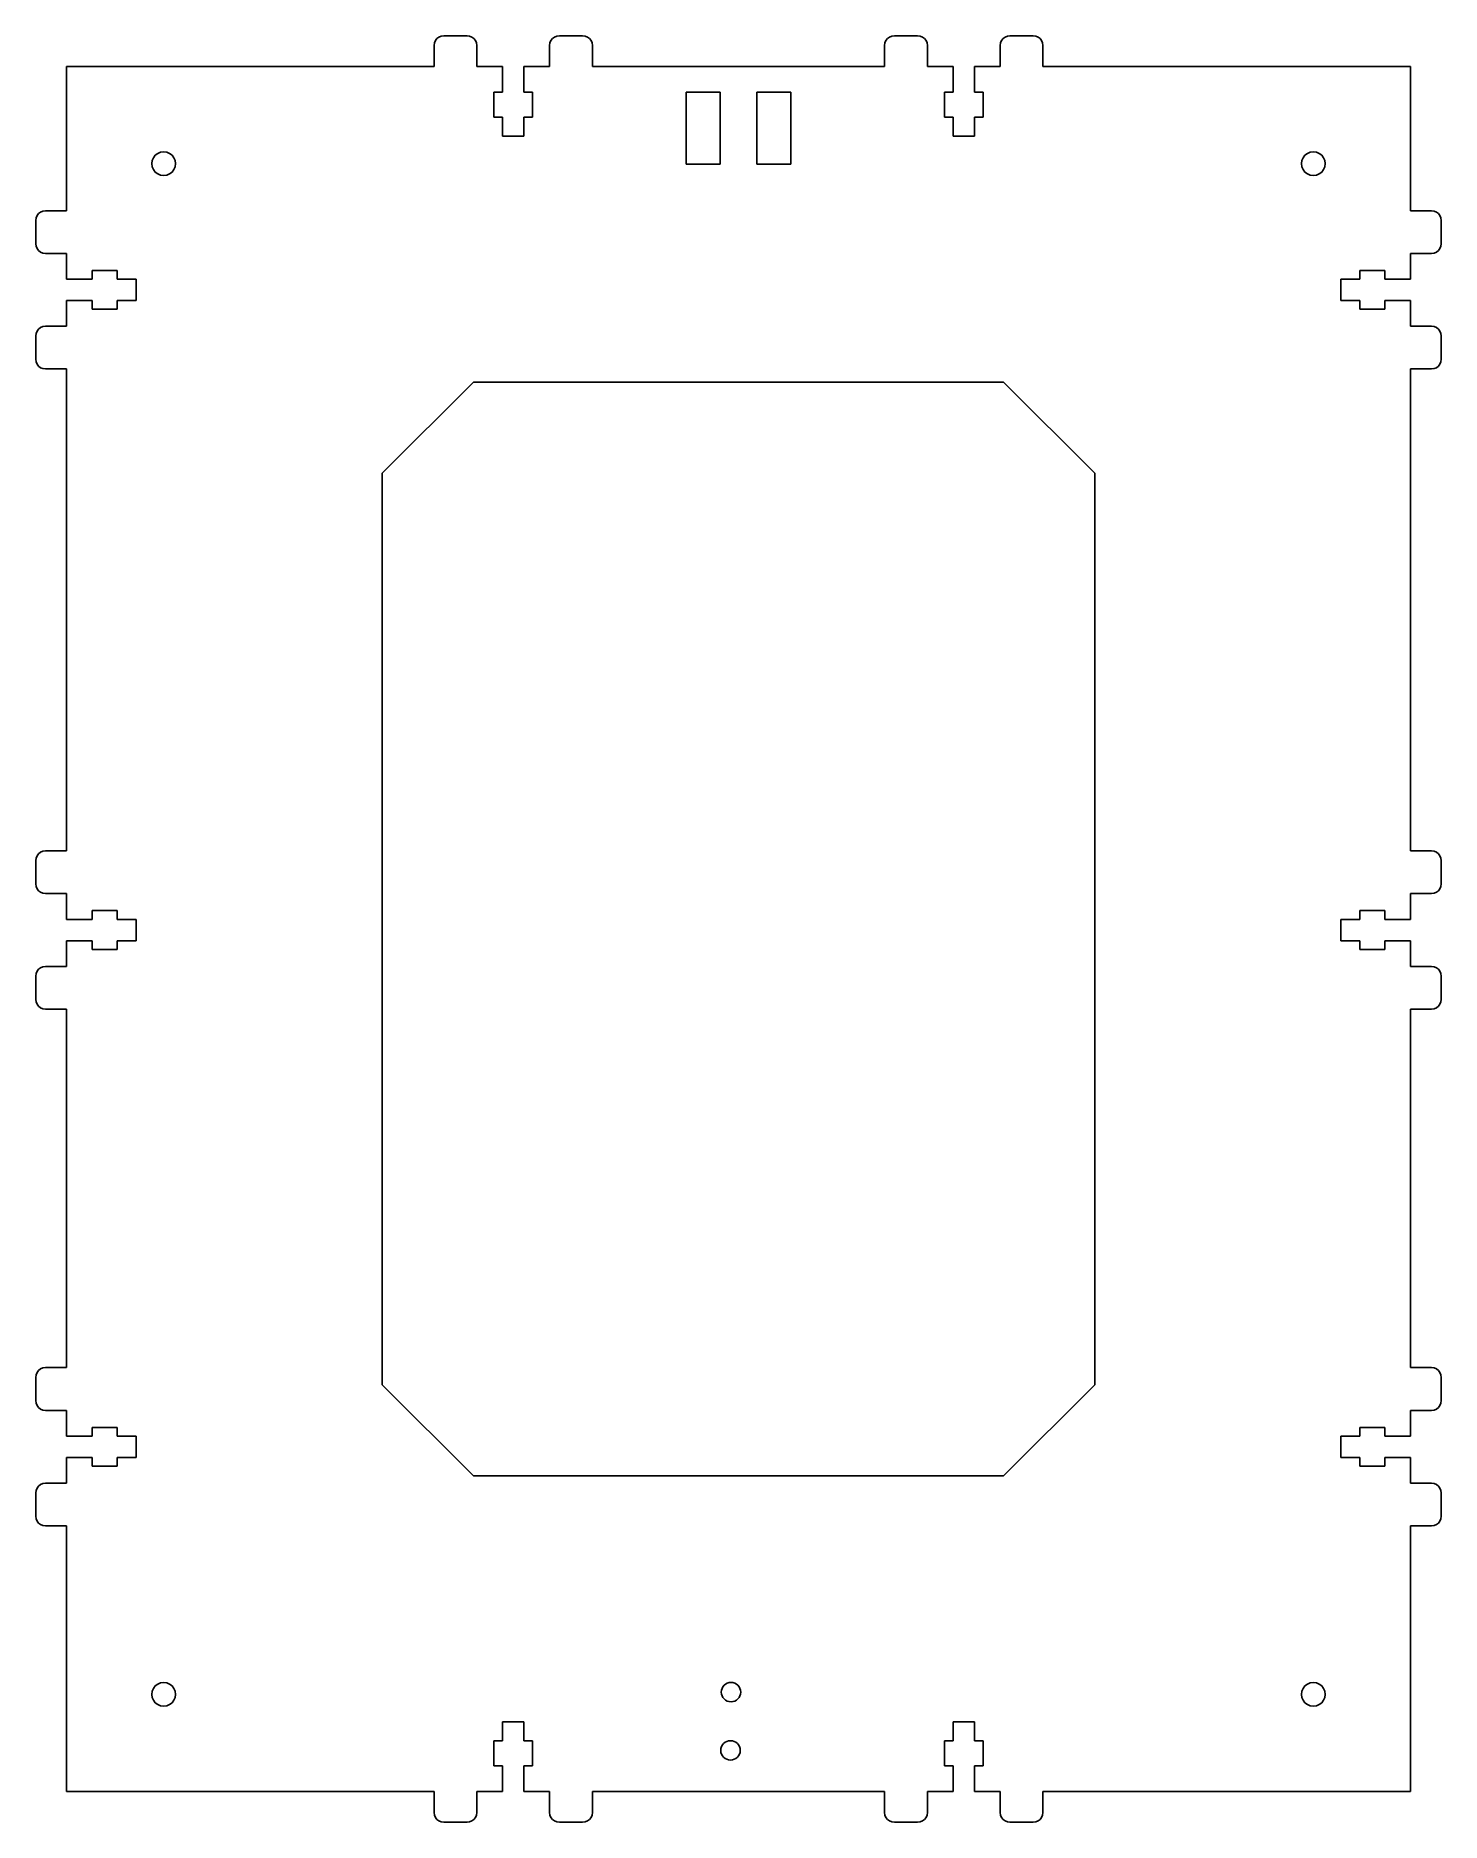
# Model space of a CAD drawing. Header units: inches. Extents: x 53 to 343, y 13 to 381.
import ezdxf

# ---------------------------------------------------------------- set-up
doc = ezdxf.new("R2010")
doc.units = ezdxf.units.IN
doc.header["$MEASUREMENT"] = 0

msp = doc.modelspace()

# ---------------------------------------------------------------- linework, layer by layer
for p, q in [((135.3, 378.64), (135.37, 379.16)), ((135.37, 379.16), (135.57, 379.64)), ((135.57, 379.64), (135.88, 380.05)), ((135.88, 380.05), (136.3, 380.37)), ((136.3, 380.37), (136.78, 380.57)), ((136.78, 380.57), (137.3, 380.64)), ((137.3, 380.64), (142.1, 380.64)), ((142.1, 380.64), (142.62, 380.57)), ((142.62, 380.57), (143.1, 380.37)), ((143.1, 380.37), (143.51, 380.05)), ((143.51, 380.05), (143.83, 379.64)), ((143.83, 379.64), (144.03, 379.16)), ((144.03, 379.16), (144.1, 378.64)), ((159.1, 378.64), (159.17, 379.16)), ((159.17, 379.16), (159.37, 379.64)), ((159.37, 379.64), (159.68, 380.05)), ((159.68, 380.05), (160.1, 380.37)), ((160.1, 380.37), (160.58, 380.57)), ((160.58, 380.57), (161.1, 380.64)), ((161.1, 380.64), (165.9, 380.64)), ((166.42, 380.57), (165.9, 380.64)), ((166.9, 380.37), (166.42, 380.57)), ((167.31, 380.05), (166.9, 380.37)), ((167.63, 379.64), (167.31, 380.05)), ((167.83, 379.16), (167.63, 379.64)), ((167.9, 378.64), (167.83, 379.16)), ((228.1, 378.64), (228.17, 379.16)), ((228.17, 379.16), (228.37, 379.64)), ((228.37, 379.64), (228.68, 380.05)), ((228.68, 380.05), (229.1, 380.37)), ((229.1, 380.37), (229.58, 380.57)), ((229.58, 380.57), (230.1, 380.64)), ((230.1, 380.64), (234.9, 380.64)), ((235.42, 380.57), (234.9, 380.64)), ((235.9, 380.37), (235.42, 380.57)), ((236.31, 380.05), (235.9, 380.37)), ((236.63, 379.64), (236.31, 380.05)), ((236.83, 379.16), (236.63, 379.64)), ((236.9, 378.64), (236.83, 379.16)), ((251.9, 378.64), (251.97, 379.16)), ((251.97, 379.16), (252.17, 379.64)), ((252.17, 379.64), (252.48, 380.05)), ((252.48, 380.05), (252.9, 380.37)), ((252.9, 380.37), (253.38, 380.57)), ((253.38, 380.57), (253.9, 380.64)), ((253.9, 380.64), (258.7, 380.64)), ((259.22, 380.57), (258.7, 380.64)), ((259.7, 380.37), (259.22, 380.57)), ((260.11, 380.05), (259.7, 380.37)), ((260.43, 379.64), (260.11, 380.05)), ((260.63, 379.16), (260.43, 379.64)), ((260.7, 378.64), (260.63, 379.16)), ((135.3, 374.29), (135.3, 378.64)), ((144.1, 378.64), (144.1, 374.29)), ((159.1, 374.29), (159.1, 378.64)), ((167.9, 378.64), (167.9, 374.29)), ((228.1, 374.29), (228.1, 378.64)), ((236.9, 378.64), (236.9, 374.29)), ((251.9, 374.29), (251.9, 378.64)), ((260.7, 378.64), (260.7, 374.29)), ((59.6, 344.59), (59.6, 374.29)), ((59.6, 374.29), (135.3, 374.29)), ((144.1, 374.29), (149.4, 374.29)), ((149.4, 374.29), (149.4, 368.99)), ((153.8, 368.99), (153.8, 374.29)), ((153.8, 374.29), (159.1, 374.29)), ((167.9, 374.29), (228.1, 374.29)), ((236.9, 374.29), (242.2, 374.29)), ((242.2, 374.29), (242.2, 368.99)), ((246.6, 368.99), (246.6, 374.29)), ((246.6, 374.29), (251.9, 374.29)), ((260.7, 374.29), (336.4, 374.29)), ((336.4, 374.29), (336.4, 344.59)), ((147.6, 368.99), (147.6, 363.89)), ((149.4, 368.99), (147.6, 368.99)), ((155.6, 368.99), (153.8, 368.99)), ((155.6, 363.89), (155.6, 368.99)), ((187.25, 368.99), (194.25, 368.99)), ((187.25, 354.19), (187.25, 368.99)), ((194.25, 368.99), (194.25, 354.19)), ((201.75, 354.19), (201.75, 368.99)), ((201.75, 368.99), (208.75, 368.99)), ((208.75, 368.99), (208.75, 354.19)), ((240.4, 368.99), (240.4, 363.89)), ((242.2, 368.99), (240.4, 368.99)), ((248.4, 368.99), (246.6, 368.99)), ((248.4, 363.89), (248.4, 368.99)), ((147.6, 363.89), (149.4, 363.89)), ((149.4, 363.89), (149.4, 359.94)), ((153.8, 363.89), (155.6, 363.89)), ((153.8, 359.94), (153.8, 363.89)), ((240.4, 363.89), (242.2, 363.89)), ((242.2, 363.89), (242.2, 359.94)), ((246.6, 363.89), (248.4, 363.89)), ((246.6, 359.94), (246.6, 363.89)), ((149.4, 359.94), (153.8, 359.94)), ((242.2, 359.94), (246.6, 359.94)), ((77.15, 354.29), (77.23, 354.92)), ((77.23, 353.65), (77.15, 354.29)), ((77.23, 354.92), (77.48, 355.51)), ((77.48, 353.06), (77.23, 353.65)), ((77.48, 355.51), (77.87, 356.02)), ((77.87, 356.02), (78.37, 356.41)), ((78.37, 356.41), (78.96, 356.65)), ((78.96, 356.65), (79.6, 356.74)), ((79.6, 356.74), (80.23, 356.65)), ((80.23, 356.65), (80.82, 356.41)), ((80.82, 356.41), (81.33, 356.02)), ((81.33, 356.02), (81.72, 355.51)), ((81.72, 355.51), (81.96, 354.92)), ((81.96, 353.65), (81.72, 353.06)), ((81.96, 354.92), (82.05, 354.29)), ((82.05, 354.29), (81.96, 353.65)), ((194.25, 354.19), (187.25, 354.19)), ((208.75, 354.19), (201.75, 354.19)), ((313.95, 354.29), (314.03, 354.92)), ((314.03, 353.65), (313.95, 354.29)), ((314.03, 354.92), (314.28, 355.51)), ((314.28, 353.06), (314.03, 353.65)), ((314.28, 355.51), (314.67, 356.02)), ((314.67, 356.02), (315.17, 356.41)), ((315.17, 356.41), (315.76, 356.65)), ((315.76, 356.65), (316.4, 356.74)), ((316.4, 356.74), (317.03, 356.65)), ((317.03, 356.65), (317.62, 356.41)), ((317.62, 356.41), (318.13, 356.02)), ((318.13, 356.02), (318.52, 355.51)), ((318.52, 355.51), (318.76, 354.92)), ((318.76, 353.65), (318.52, 353.06)), ((318.76, 354.92), (318.85, 354.29)), ((318.85, 354.29), (318.76, 353.65)), ((77.87, 352.56), (77.48, 353.06)), ((78.37, 352.17), (77.87, 352.56)), ((78.96, 351.92), (78.37, 352.17)), ((79.6, 351.84), (78.96, 351.92)), ((80.23, 351.92), (79.6, 351.84)), ((80.82, 352.17), (80.23, 351.92)), ((81.33, 352.56), (80.82, 352.17)), ((81.72, 353.06), (81.33, 352.56)), ((314.67, 352.56), (314.28, 353.06)), ((315.17, 352.17), (314.67, 352.56)), ((315.76, 351.92), (315.17, 352.17)), ((316.4, 351.84), (315.76, 351.92)), ((317.03, 351.92), (316.4, 351.84)), ((317.62, 352.17), (317.03, 351.92)), ((318.13, 352.56), (317.62, 352.17)), ((318.52, 353.06), (318.13, 352.56)), ((53.32, 343.11), (53.25, 342.59)), ((53.25, 337.79), (53.25, 342.59)), ((53.52, 343.59), (53.32, 343.11)), ((53.83, 344), (53.52, 343.59)), ((54.25, 344.32), (53.83, 344)), ((54.73, 344.52), (54.25, 344.32)), ((55.25, 344.59), (54.73, 344.52)), ((55.25, 344.59), (59.6, 344.59)), ((336.4, 344.59), (340.75, 344.59)), ((340.75, 344.59), (341.27, 344.52)), ((341.27, 344.52), (341.75, 344.32)), ((341.75, 344.32), (342.16, 344)), ((342.16, 344), (342.48, 343.59)), ((342.48, 343.59), (342.68, 343.11)), ((342.68, 343.11), (342.75, 342.59)), ((342.75, 342.59), (342.75, 337.79)), ((53.25, 337.79), (53.32, 337.27)), ((53.32, 337.27), (53.52, 336.79)), ((53.52, 336.79), (53.83, 336.37)), ((53.83, 336.37), (54.25, 336.06)), ((54.25, 336.06), (54.73, 335.86)), ((54.73, 335.86), (55.25, 335.79)), ((59.6, 335.79), (55.25, 335.79)), ((59.6, 330.49), (59.6, 335.79)), ((336.4, 335.79), (336.4, 330.49)), ((340.75, 335.79), (336.4, 335.79)), ((340.75, 335.79), (341.27, 335.86)), ((341.27, 335.86), (341.75, 336.06)), ((341.75, 336.06), (342.16, 336.37)), ((342.16, 336.37), (342.48, 336.79)), ((342.48, 336.79), (342.68, 337.27)), ((342.68, 337.27), (342.75, 337.79)), ((70, 332.29), (64.9, 332.29)), ((64.9, 332.29), (64.9, 330.49)), ((70, 330.49), (70, 332.29)), ((331.1, 332.29), (326, 332.29)), ((326, 332.29), (326, 330.49)), ((331.1, 330.49), (331.1, 332.29)), ((64.9, 330.49), (59.6, 330.49)), ((73.95, 330.49), (70, 330.49)), ((73.95, 326.09), (73.95, 330.49)), ((322.05, 330.49), (322.05, 326.09)), ((326, 330.49), (322.05, 330.49)), ((336.4, 330.49), (331.1, 330.49)), ((59.6, 326.09), (64.9, 326.09)), ((59.6, 320.79), (59.6, 326.09)), ((64.9, 326.09), (64.9, 324.29)), ((64.9, 324.29), (70, 324.29)), ((70, 324.29), (70, 326.09)), ((70, 326.09), (73.95, 326.09)), ((322.05, 326.09), (326, 326.09)), ((326, 326.09), (326, 324.29)), ((326, 324.29), (331.1, 324.29)), ((331.1, 324.29), (331.1, 326.09)), ((331.1, 326.09), (336.4, 326.09)), ((336.4, 326.09), (336.4, 320.79)), ((53.83, 320.2), (53.52, 319.79)), ((54.25, 320.52), (53.83, 320.2)), ((54.73, 320.72), (54.25, 320.52)), ((55.25, 320.79), (54.73, 320.72)), ((55.25, 320.79), (59.6, 320.79)), ((336.4, 320.79), (340.75, 320.79)), ((341.27, 320.72), (340.75, 320.79)), ((341.75, 320.52), (341.27, 320.72)), ((342.16, 320.2), (341.75, 320.52)), ((342.48, 319.79), (342.16, 320.2)), ((53.32, 319.31), (53.25, 318.79)), ((53.25, 313.99), (53.25, 318.79)), ((53.52, 319.79), (53.32, 319.31)), ((342.68, 319.31), (342.48, 319.79)), ((342.75, 318.79), (342.68, 319.31)), ((342.75, 318.79), (342.75, 313.99)), ((53.25, 313.99), (53.32, 313.47)), ((53.32, 313.47), (53.52, 312.99)), ((53.52, 312.99), (53.83, 312.57)), ((342.16, 312.57), (342.48, 312.99)), ((342.48, 312.99), (342.68, 313.47)), ((342.68, 313.47), (342.75, 313.99)), ((53.83, 312.57), (54.25, 312.26)), ((54.25, 312.26), (54.73, 312.06)), ((54.73, 312.06), (55.25, 311.99)), ((59.6, 311.99), (55.25, 311.99)), ((59.6, 212.72), (59.6, 311.99)), ((143.39, 309.29), (124.6, 290.5)), ((252.61, 309.29), (143.39, 309.29)), ((271.4, 290.5), (252.61, 309.29)), ((336.4, 311.99), (336.4, 212.72)), ((340.75, 311.99), (336.4, 311.99)), ((340.75, 311.99), (341.27, 312.06)), ((341.27, 312.06), (341.75, 312.26)), ((341.75, 312.26), (342.16, 312.57)), ((124.6, 290.51), (124.6, 102.76)), ((271.4, 102.76), (271.4, 290.51)), ((53.32, 211.24), (53.25, 210.72)), ((53.25, 205.92), (53.25, 210.72)), ((53.52, 211.72), (53.32, 211.24)), ((53.83, 212.14), (53.52, 211.72)), ((54.25, 212.45), (53.83, 212.14)), ((54.73, 212.65), (54.25, 212.45)), ((55.25, 212.72), (54.73, 212.65)), ((55.25, 212.72), (59.6, 212.72)), ((336.4, 212.72), (340.75, 212.72)), ((340.75, 212.72), (341.27, 212.65)), ((341.27, 212.65), (341.75, 212.45)), ((341.75, 212.45), (342.16, 212.14)), ((342.16, 212.14), (342.48, 211.72)), ((342.48, 211.72), (342.68, 211.24)), ((342.68, 211.24), (342.75, 210.72)), ((342.75, 210.72), (342.75, 205.92)), ((53.25, 205.92), (53.32, 205.4)), ((53.32, 205.4), (53.52, 204.92)), ((53.52, 204.92), (53.83, 204.51)), ((53.83, 204.51), (54.25, 204.19)), ((54.25, 204.19), (54.73, 203.99)), ((54.73, 203.99), (55.25, 203.92)), ((59.6, 203.92), (55.25, 203.92)), ((59.6, 198.62), (59.6, 203.92)), ((336.4, 203.92), (336.4, 198.62)), ((340.75, 203.92), (336.4, 203.92)), ((341.27, 203.99), (340.75, 203.92)), ((341.75, 204.19), (341.27, 203.99)), ((342.16, 204.51), (341.75, 204.19)), ((342.48, 204.92), (342.16, 204.51)), ((342.68, 205.4), (342.48, 204.92)), ((342.75, 205.92), (342.68, 205.4)), ((64.9, 200.42), (64.9, 198.62)), ((70, 200.42), (64.9, 200.42)), ((70, 198.62), (70, 200.42)), ((331.1, 200.42), (326, 200.42)), ((326, 200.42), (326, 198.62)), ((331.1, 198.62), (331.1, 200.42)), ((64.9, 198.62), (59.6, 198.62)), ((73.95, 198.62), (70, 198.62)), ((73.95, 194.22), (73.95, 198.62)), ((322.05, 198.62), (322.05, 194.22)), ((326, 198.62), (322.05, 198.62)), ((336.4, 198.62), (331.1, 198.62)), ((59.6, 194.22), (64.9, 194.22)), ((59.6, 188.92), (59.6, 194.22)), ((64.9, 194.22), (64.9, 192.42)), ((64.9, 192.42), (70, 192.42)), ((70, 194.22), (73.95, 194.22)), ((70, 192.42), (70, 194.22)), ((322.05, 194.22), (326, 194.22)), ((326, 194.22), (326, 192.42)), ((326, 192.42), (331.1, 192.42)), ((331.1, 194.22), (336.4, 194.22)), ((331.1, 192.42), (331.1, 194.22)), ((336.4, 194.22), (336.4, 188.92)), ((53.52, 187.92), (53.32, 187.44)), ((53.83, 188.34), (53.52, 187.92)), ((54.25, 188.65), (53.83, 188.34)), ((54.73, 188.85), (54.25, 188.65)), ((55.25, 188.92), (54.73, 188.85)), ((55.25, 188.92), (59.6, 188.92)), ((336.4, 188.92), (340.75, 188.92)), ((340.75, 188.92), (341.27, 188.85)), ((341.27, 188.85), (341.75, 188.65)), ((341.75, 188.65), (342.16, 188.34)), ((342.16, 188.34), (342.48, 187.92)), ((342.48, 187.92), (342.68, 187.44)), ((53.32, 187.44), (53.25, 186.92)), ((53.25, 182.12), (53.25, 186.92)), ((342.68, 187.44), (342.75, 186.92)), ((342.75, 186.92), (342.75, 182.12)), ((53.25, 182.12), (53.32, 181.6)), ((53.32, 181.6), (53.52, 181.12)), ((53.52, 181.12), (53.83, 180.71)), ((53.83, 180.71), (54.25, 180.39)), ((54.25, 180.39), (54.73, 180.19)), ((341.27, 180.19), (341.75, 180.39)), ((341.75, 180.39), (342.16, 180.71)), ((342.16, 180.71), (342.48, 181.12)), ((342.48, 181.12), (342.68, 181.6)), ((342.68, 181.6), (342.75, 182.12)), ((54.73, 180.19), (55.25, 180.12)), ((59.6, 180.12), (55.25, 180.12)), ((59.6, 106.27), (59.6, 180.12)), ((336.4, 180.12), (336.4, 106.27)), ((340.75, 180.12), (336.4, 180.12)), ((340.75, 180.12), (341.27, 180.19)), ((53.32, 104.79), (53.25, 104.27)), ((53.25, 99.47), (53.25, 104.27)), ((53.52, 105.27), (53.32, 104.79)), ((53.83, 105.69), (53.52, 105.27)), ((54.25, 106), (53.83, 105.69)), ((54.73, 106.2), (54.25, 106)), ((55.25, 106.27), (54.73, 106.2)), ((55.25, 106.27), (59.6, 106.27)), ((336.4, 106.27), (340.75, 106.27)), ((340.75, 106.27), (341.27, 106.2)), ((341.27, 106.2), (341.75, 106)), ((341.75, 106), (342.16, 105.69)), ((342.16, 105.69), (342.48, 105.27)), ((342.48, 105.27), (342.68, 104.79)), ((342.68, 104.79), (342.75, 104.27)), ((342.75, 104.27), (342.75, 99.47)), ((53.25, 99.47), (53.32, 98.95)), ((124.6, 102.76), (143.39, 83.97)), ((252.61, 83.97), (271.4, 102.76)), ((342.75, 99.47), (342.68, 98.95)), ((53.32, 98.95), (53.52, 98.47)), ((53.52, 98.47), (53.83, 98.06)), ((53.83, 98.06), (54.25, 97.74)), ((54.25, 97.74), (54.73, 97.54)), ((54.73, 97.54), (55.25, 97.47)), ((59.6, 97.47), (55.25, 97.47)), ((59.6, 92.17), (59.6, 97.47)), ((336.4, 97.47), (336.4, 92.17)), ((340.75, 97.47), (336.4, 97.47)), ((341.27, 97.54), (340.75, 97.47)), ((341.75, 97.74), (341.27, 97.54)), ((342.16, 98.06), (341.75, 97.74)), ((342.48, 98.47), (342.16, 98.06)), ((342.68, 98.95), (342.48, 98.47)), ((64.9, 92.17), (59.6, 92.17)), ((70, 93.97), (64.9, 93.97)), ((64.9, 93.97), (64.9, 92.17)), ((70, 92.17), (70, 93.97)), ((73.95, 92.17), (70, 92.17)), ((73.95, 87.77), (73.95, 92.17)), ((326, 92.17), (322.05, 92.17)), ((322.05, 92.17), (322.05, 87.77)), ((331.1, 93.97), (326, 93.97)), ((326, 93.97), (326, 92.17)), ((331.1, 92.17), (331.1, 93.97)), ((336.4, 92.17), (331.1, 92.17)), ((59.6, 87.77), (64.9, 87.77)), ((59.6, 82.47), (59.6, 87.77)), ((64.9, 87.77), (64.9, 85.97)), ((64.9, 85.97), (70, 85.97)), ((70, 85.97), (70, 87.77)), ((70, 87.77), (73.95, 87.77)), ((322.05, 87.77), (326, 87.77)), ((326, 87.77), (326, 85.97)), ((326, 85.97), (331.1, 85.97)), ((331.1, 87.77), (336.4, 87.77)), ((331.1, 85.97), (331.1, 87.77)), ((336.4, 87.77), (336.4, 82.47)), ((53.32, 80.99), (53.25, 80.47)), ((53.52, 81.47), (53.32, 80.99)), ((53.83, 81.89), (53.52, 81.47)), ((54.25, 82.2), (53.83, 81.89)), ((54.73, 82.4), (54.25, 82.2)), ((55.25, 82.47), (54.73, 82.4)), ((55.25, 82.47), (59.6, 82.47)), ((143.39, 83.97), (252.61, 83.97)), ((336.4, 82.47), (340.75, 82.47)), ((341.27, 82.4), (340.75, 82.47)), ((341.75, 82.2), (341.27, 82.4)), ((342.16, 81.89), (341.75, 82.2)), ((342.48, 81.47), (342.16, 81.89)), ((342.68, 80.99), (342.48, 81.47)), ((342.75, 80.47), (342.68, 80.99)), ((53.25, 75.67), (53.25, 80.47)), ((342.75, 80.47), (342.75, 75.67)), ((53.32, 75.15), (53.25, 75.67)), ((53.52, 74.67), (53.32, 75.15)), ((53.83, 74.26), (53.52, 74.67)), ((54.25, 73.94), (53.83, 74.26)), ((54.73, 73.74), (54.25, 73.94)), ((55.25, 73.67), (54.73, 73.74)), ((59.6, 73.67), (55.25, 73.67)), ((59.6, 18.97), (59.6, 73.67)), ((336.4, 73.67), (336.4, 18.97)), ((340.75, 73.67), (336.4, 73.67)), ((341.27, 73.74), (340.75, 73.67)), ((341.75, 73.94), (341.27, 73.74)), ((342.16, 74.26), (341.75, 73.94)), ((342.48, 74.67), (342.16, 74.26)), ((342.68, 75.15), (342.48, 74.67)), ((342.75, 75.67), (342.68, 75.15)), ((77.87, 40.7), (77.48, 40.2)), ((78.37, 41.09), (77.87, 40.7)), ((78.96, 41.34), (78.37, 41.09)), ((79.6, 41.42), (78.96, 41.34)), ((80.23, 41.34), (79.6, 41.42)), ((80.82, 41.09), (80.23, 41.34)), ((81.33, 40.7), (80.82, 41.09)), ((81.72, 40.2), (81.33, 40.7)), ((314.67, 40.7), (314.28, 40.2)), ((315.17, 41.09), (314.67, 40.7)), ((315.76, 41.34), (315.17, 41.09)), ((316.4, 41.42), (315.76, 41.34)), ((317.03, 41.34), (316.4, 41.42)), ((317.62, 41.09), (317.03, 41.34)), ((318.13, 40.7), (317.62, 41.09)), ((318.52, 40.2), (318.13, 40.7)), ((77.23, 39.61), (77.15, 38.97)), ((77.15, 38.97), (77.23, 38.34)), ((77.48, 40.2), (77.23, 39.61)), ((77.23, 38.34), (77.48, 37.75)), ((77.48, 37.75), (77.87, 37.24)), ((77.87, 37.24), (78.37, 36.85)), ((78.37, 36.85), (78.96, 36.61)), ((80.23, 36.61), (80.82, 36.85)), ((80.82, 36.85), (81.33, 37.24)), ((81.33, 37.24), (81.72, 37.75)), ((81.96, 39.61), (81.72, 40.2)), ((81.72, 37.75), (81.96, 38.34)), ((82.05, 38.97), (81.96, 39.61)), ((81.96, 38.34), (82.05, 38.97)), ((314.03, 39.61), (313.95, 38.97)), ((313.95, 38.97), (314.03, 38.34)), ((314.28, 40.2), (314.03, 39.61)), ((314.03, 38.34), (314.28, 37.75)), ((314.28, 37.75), (314.67, 37.24)), ((314.67, 37.24), (315.17, 36.85)), ((315.17, 36.85), (315.76, 36.61)), ((317.03, 36.61), (317.62, 36.85)), ((317.62, 36.85), (318.13, 37.24)), ((318.13, 37.24), (318.52, 37.75)), ((318.76, 39.61), (318.52, 40.2)), ((318.52, 37.75), (318.76, 38.34)), ((318.85, 38.97), (318.76, 39.61)), ((318.76, 38.34), (318.85, 38.97)), ((78.96, 36.61), (79.6, 36.52)), ((79.6, 36.52), (80.23, 36.61)), ((149.4, 33.32), (149.4, 29.37)), ((153.8, 33.32), (149.4, 33.32)), ((153.8, 29.37), (153.8, 33.32)), ((242.2, 33.32), (242.2, 29.37)), ((246.6, 33.32), (242.2, 33.32)), ((246.6, 29.37), (246.6, 33.32)), ((315.76, 36.61), (316.4, 36.52)), ((316.4, 36.52), (317.03, 36.61)), ((147.6, 29.37), (147.6, 24.27)), ((149.4, 29.37), (147.6, 29.37)), ((155.6, 29.37), (153.8, 29.37)), ((155.6, 24.27), (155.6, 29.37)), ((240.4, 29.37), (240.4, 24.27)), ((242.2, 29.37), (240.4, 29.37)), ((248.4, 29.37), (246.6, 29.37)), ((248.4, 24.27), (248.4, 29.37)), ((147.6, 24.27), (149.4, 24.27)), ((149.4, 24.27), (149.4, 18.97)), ((153.8, 24.27), (155.6, 24.27)), ((153.8, 18.97), (153.8, 24.27)), ((240.4, 24.27), (242.2, 24.27)), ((242.2, 24.27), (242.2, 18.97)), ((246.6, 24.27), (248.4, 24.27)), ((246.6, 18.97), (246.6, 24.27)), ((135.3, 18.97), (59.6, 18.97)), ((135.3, 14.62), (135.3, 18.97)), ((144.1, 18.97), (144.1, 14.62)), ((149.4, 18.97), (144.1, 18.97)), ((159.1, 18.97), (153.8, 18.97)), ((159.1, 14.62), (159.1, 18.97)), ((167.9, 18.97), (167.9, 14.62)), ((228.1, 18.97), (167.9, 18.97)), ((228.1, 14.62), (228.1, 18.97)), ((242.2, 18.97), (236.9, 18.97)), ((236.9, 18.97), (236.9, 14.62)), ((251.9, 18.97), (246.6, 18.97)), ((251.9, 14.62), (251.9, 18.97)), ((336.4, 18.97), (260.7, 18.97)), ((260.7, 18.97), (260.7, 14.62)), ((135.3, 14.62), (135.37, 14.1)), ((135.37, 14.1), (135.57, 13.62)), ((135.57, 13.62), (135.88, 13.21)), ((135.88, 13.21), (136.3, 12.89)), ((136.3, 12.89), (136.78, 12.69)), ((136.78, 12.69), (137.3, 12.62)), ((142.1, 12.62), (137.3, 12.62)), ((142.1, 12.62), (142.62, 12.69)), ((142.62, 12.69), (143.1, 12.89)), ((143.1, 12.89), (143.51, 13.21)), ((143.51, 13.21), (143.83, 13.62)), ((143.83, 13.62), (144.03, 14.1)), ((144.03, 14.1), (144.1, 14.62)), ((159.1, 14.62), (159.17, 14.1)), ((159.17, 14.1), (159.37, 13.62)), ((159.37, 13.62), (159.68, 13.21)), ((159.68, 13.21), (160.1, 12.89)), ((160.1, 12.89), (160.58, 12.69)), ((160.58, 12.69), (161.1, 12.62)), ((165.9, 12.62), (161.1, 12.62)), ((165.9, 12.62), (166.42, 12.69)), ((166.42, 12.69), (166.9, 12.89)), ((166.9, 12.89), (167.31, 13.21)), ((167.31, 13.21), (167.63, 13.62)), ((167.63, 13.62), (167.83, 14.1)), ((167.83, 14.1), (167.9, 14.62)), ((228.1, 14.62), (228.17, 14.1)), ((228.17, 14.1), (228.37, 13.62)), ((228.37, 13.62), (228.68, 13.21)), ((228.68, 13.21), (229.1, 12.89)), ((229.1, 12.89), (229.58, 12.69)), ((229.58, 12.69), (230.1, 12.62)), ((234.9, 12.62), (230.1, 12.62)), ((235.42, 12.69), (234.9, 12.62)), ((235.9, 12.89), (235.42, 12.69)), ((236.31, 13.21), (235.9, 12.89)), ((236.63, 13.62), (236.31, 13.21)), ((236.83, 14.1), (236.63, 13.62)), ((236.9, 14.62), (236.83, 14.1)), ((251.97, 14.1), (251.9, 14.62)), ((252.17, 13.62), (251.97, 14.1)), ((252.48, 13.21), (252.17, 13.62)), ((252.9, 12.89), (252.48, 13.21)), ((253.38, 12.69), (252.9, 12.89)), ((253.9, 12.62), (253.38, 12.69)), ((258.7, 12.62), (253.9, 12.62)), ((258.7, 12.62), (259.22, 12.69)), ((259.22, 12.69), (259.7, 12.89)), ((259.7, 12.89), (260.11, 13.21)), ((260.11, 13.21), (260.43, 13.62)), ((260.43, 13.62), (260.63, 14.1)), ((260.63, 14.1), (260.7, 14.62))]:
    msp.add_line(p, q)
for centre in [(196.46, 39.43), (196.35, 27.43)]:
    msp.add_circle(centre, 2)

doc.saveas('drawing.dxf')
